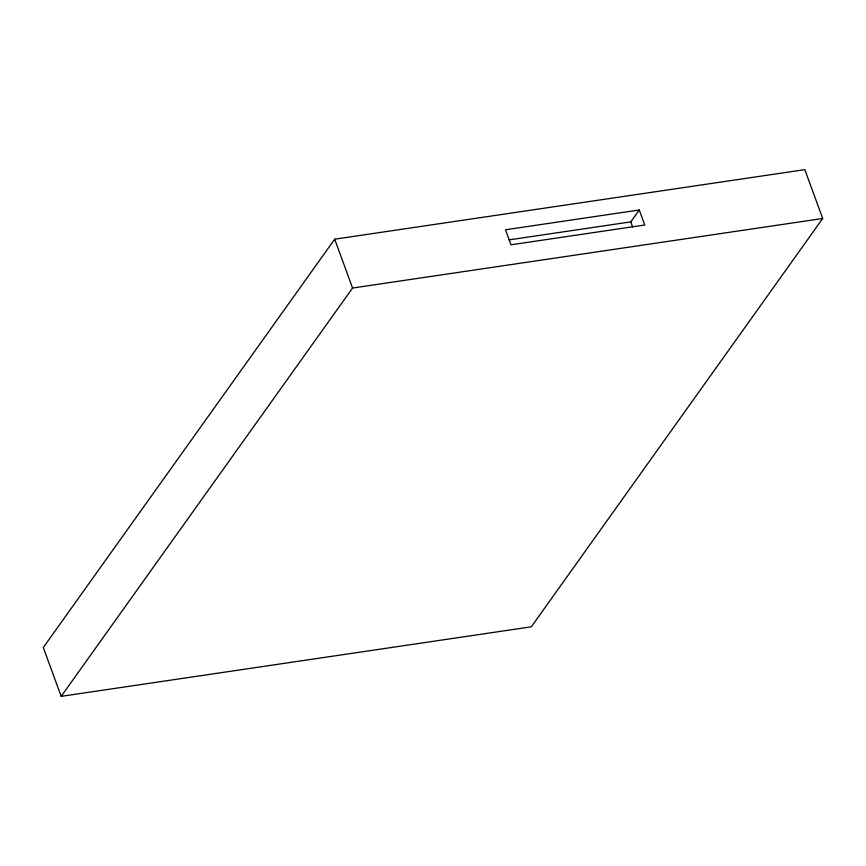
<?xml version="1.0" encoding="UTF-8"?>
<svg xmlns="http://www.w3.org/2000/svg" width="866" height="866" viewBox="0 0 866 866"><rect width="100%" height="100%" fill="white"/><g stroke="black" fill="none" stroke-linecap="round" stroke-linejoin="round"><path stroke-width="1.3" d="M334.698 239.189L43.3 647.508L61.172 696.351L531.302 626.811L822.7 218.492L804.828 169.649L334.698 239.189L352.57 288.032L61.172 696.351M509.046 239.882L630.773 221.88L639.26 209.983L644.759 225.008L510.983 244.797L505.484 229.771L639.26 209.983M352.57 288.032L822.7 218.492M630.773 221.88L632.613 226.881"/></g></svg>
